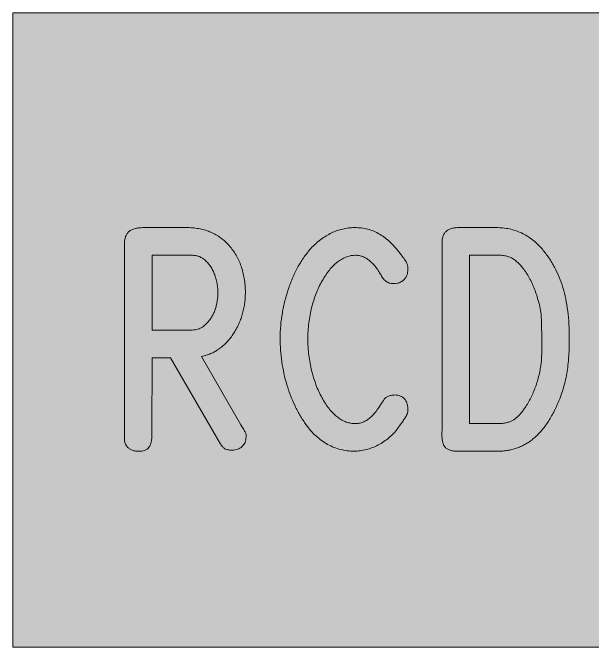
# Model space of a CAD drawing. Header units: inches. Extents: x 98.4 to 111.9, y 145 to 152.4.
# Drawn here: x 98.4 to 105.12, y 145.01 to 152.38 of the extents above; entities that cross this region are included whole.
import ezdxf

# ---------------------------------------------------------------- set-up
doc = ezdxf.new("R2010")
doc.units = ezdxf.units.IN
doc.header["$MEASUREMENT"] = 0

# ---------------------------------------------------------------- blocks, each defined once
blk = doc.blocks.new('block 2')
at = {"true_color": 0xffffff}
h = blk.add_hatch(color=7, dxfattribs=at)
h.dxf.hatch_style = 2
h.paths.add_polyline_path([(98.3968, 152.3788), (98.3968, 145.0128), (111.8588, 145.0128), (111.8588, 152.3788)])
at = {"color": 7, "lineweight": 5, "true_color": 0xffffff}
blk.add_lwpolyline([(98.3968, 152.3788), (98.3968, 145.0128), (111.8588, 145.0128), (111.8588, 152.3788), (98.3968, 152.3788)], dxfattribs=at)
blk = doc.blocks.new('block 4')
at = {"color": 7, "lineweight": 5, "true_color": 0xffffff}
blk.add_open_spline([(103.5692, 147.2884), (103.5511, 147.2887), (103.533, 147.289), (103.515, 147.2912), (103.4999, 147.293), (103.485, 147.2962), (103.4704, 147.3008), (103.4584, 147.3046), (103.4467, 147.3094), (103.436, 147.3161), (103.4265, 147.322), (103.4177, 147.3294), (103.4106, 147.3381), (103.4031, 147.3471), (103.3974, 147.3576), (103.3931, 147.3685), (103.3879, 147.3816), (103.3848, 147.3954), (103.3824, 147.4092), (103.3793, 147.4264), (103.3774, 147.4437), (103.3767, 147.4611), (103.3759, 147.4821), (103.3771, 147.5031), (103.3782, 147.524), (103.3782, 147.524), (103.3779, 149.6824), (103.3779, 149.6824), (103.3775, 149.6986), (103.3772, 149.7148), (103.3784, 149.7309), (103.3795, 149.745), (103.3818, 149.7591), (103.3858, 149.7727), (103.3893, 149.7849), (103.3942, 149.7967), (103.4004, 149.8077), (103.4064, 149.8182), (103.4135, 149.8279), (103.4219, 149.8365), (103.4302, 149.8451), (103.4398, 149.8525), (103.4501, 149.8585), (103.4613, 149.8651), (103.4733, 149.87), (103.4857, 149.8738), (103.4995, 149.8779), (103.5137, 149.8806), (103.528, 149.8822), (103.5443, 149.8841), (103.5608, 149.8846), (103.5772, 149.885), (103.5772, 149.885), (104.0039, 149.8845), (104.0039, 149.8845), (104.0305, 149.8837), (104.057, 149.883), (104.0835, 149.8805), (104.1091, 149.8781), (104.1345, 149.8741), (104.1597, 149.8687), (104.1841, 149.8634), (104.2082, 149.8568), (104.2319, 149.8489), (104.2554, 149.8412), (104.2784, 149.8322), (104.3008, 149.8218), (104.3233, 149.8114), (104.3452, 149.7994), (104.3663, 149.7863), (104.3877, 149.7729), (104.4084, 149.7583), (104.4284, 149.7428), (104.4488, 149.7269), (104.4686, 149.7101), (104.4871, 149.692), (104.5063, 149.6732), (104.5241, 149.6529), (104.5418, 149.6327), (104.568, 149.5996), (104.5942, 149.5664), (104.618, 149.5317), (104.6418, 149.4971), (104.6632, 149.4609), (104.683, 149.4239), (104.7029, 149.3865), (104.721, 149.3483), (104.7372, 149.3093), (104.7535, 149.2696), (104.7677, 149.229), (104.7801, 149.1879), (104.7929, 149.145), (104.8038, 149.1014), (104.8128, 149.0575), (104.8224, 149.0106), (104.8299, 148.9633), (104.8359, 148.9158), (104.8424, 148.8652), (104.8473, 148.8143), (104.85, 148.7634), (104.853, 148.7091), (104.8535, 148.6547), (104.854, 148.6003), (104.8538, 148.5592), (104.8536, 148.5182), (104.8523, 148.4772), (104.8511, 148.4395), (104.8489, 148.4019), (104.8461, 148.3643), (104.8435, 148.3296), (104.8404, 148.2949), (104.8359, 148.2604), (104.8319, 148.2289), (104.8267, 148.1974), (104.8207, 148.1662), (104.815, 148.1363), (104.8085, 148.1065), (104.8009, 148.077), (104.7932, 148.0468), (104.7845, 148.0169), (104.775, 147.9872), (104.7653, 147.9572), (104.7549, 147.9274), (104.7434, 147.898), (104.7315, 147.868), (104.7185, 147.8384), (104.7055, 147.8089), (104.6952, 147.7871), (104.685, 147.7653), (104.6739, 147.7439), (104.6634, 147.7235), (104.6522, 147.7034), (104.6406, 147.6835), (104.6296, 147.6646), (104.6182, 147.6459), (104.6062, 147.6277), (104.5947, 147.6102), (104.5825, 147.5931), (104.5701, 147.5763), (104.5581, 147.5601), (104.5458, 147.5442), (104.5328, 147.5289), (104.5204, 147.5143), (104.5073, 147.5002), (104.4939, 147.4865), (104.4809, 147.4733), (104.4676, 147.4604), (104.4538, 147.4481), (104.4403, 147.4363), (104.4263, 147.4251), (104.412, 147.4143), (104.3981, 147.4038), (104.3839, 147.3936), (104.3691, 147.3844), (104.3545, 147.3752), (104.3393, 147.3668), (104.3239, 147.359), (104.3084, 147.351), (104.2927, 147.3435), (104.2765, 147.3369), (104.2604, 147.3304), (104.244, 147.3247), (104.2274, 147.3194), (104.2106, 147.3141), (104.1937, 147.3093), (104.1766, 147.3053), (104.1591, 147.3013), (104.1414, 147.2982), (104.1235, 147.2957), (104.1054, 147.2932), (104.0871, 147.2912), (104.0688, 147.2901), (104.05, 147.2889), (104.0311, 147.2887), (104.0122, 147.2884), (104.0122, 147.2884), (103.5692, 147.2884), (103.5692, 147.2884)], degree=3, knots=[0, 0, 0, 0, 1, 1, 1, 2, 2, 2, 3, 3, 3, 4, 4, 4, 5, 5, 5, 6, 6, 6, 7, 7, 7, 8, 8, 8, 9, 9, 9, 10, 10, 10, 11, 11, 11, 12, 12, 12, 13, 13, 13, 14, 14, 14, 15, 15, 15, 16, 16, 16, 17, 17, 17, 18, 18, 18, 19, 19, 19, 20, 20, 20, 21, 21, 21, 22, 22, 22, 23, 23, 23, 24, 24, 24, 25, 25, 25, 26, 26, 26, 27, 27, 27, 28, 28, 28, 29, 29, 29, 30, 30, 30, 31, 31, 31, 32, 32, 32, 33, 33, 33, 34, 34, 34, 35, 35, 35, 36, 36, 36, 37, 37, 37, 38, 38, 38, 39, 39, 39, 40, 40, 40, 41, 41, 41, 42, 42, 42, 43, 43, 43, 44, 44, 44, 45, 45, 45, 46, 46, 46, 47, 47, 47, 48, 48, 48, 49, 49, 49, 50, 50, 50, 51, 51, 51, 52, 52, 52, 53, 53, 53, 54, 54, 54, 55, 55, 55, 56, 56, 56, 57, 57, 57, 58, 58, 58, 59, 59, 59, 59], dxfattribs=at)
blk = doc.blocks.new('block 5')
at = {"color": 7, "lineweight": 5, "true_color": 0xffffff}
blk.add_open_spline([(99.72, 147.346), (99.7144, 147.3542), (99.7089, 147.3624), (99.7047, 147.3714), (99.7006, 147.3801), (99.6978, 147.3895), (99.6963, 147.399), (99.6953, 147.405), (99.6949, 147.4111), (99.6946, 147.4171), (99.6941, 147.4256), (99.6937, 147.434), (99.6934, 147.4425), (99.6931, 147.4532), (99.6929, 147.4639), (99.6929, 147.4747), (99.6928, 147.488), (99.693, 147.5012), (99.6932, 147.5145), (99.6932, 147.5145), (99.6929, 149.6598), (99.6929, 149.6598), (99.6925, 149.6783), (99.6922, 149.6967), (99.6934, 149.7151), (99.6945, 149.7309), (99.6966, 149.7467), (99.7008, 149.762), (99.7044, 149.7753), (99.7094, 149.7882), (99.716, 149.8004), (99.722, 149.8114), (99.7292, 149.8219), (99.738, 149.8309), (99.7471, 149.8401), (99.7577, 149.8477), (99.7691, 149.854), (99.7816, 149.8609), (99.7949, 149.8663), (99.8086, 149.8704), (99.8246, 149.8752), (99.8411, 149.8784), (99.8577, 149.8805), (99.8769, 149.883), (99.8963, 149.884), (99.9156, 149.885), (99.9156, 149.885), (100.4301, 149.8845), (100.4301, 149.8845), (100.454, 149.8835), (100.478, 149.8824), (100.5018, 149.88), (100.5249, 149.8776), (100.5479, 149.8739), (100.5706, 149.8692), (100.5925, 149.8648), (100.6143, 149.8595), (100.6356, 149.8529), (100.6565, 149.8464), (100.677, 149.8385), (100.6971, 149.8297), (100.717, 149.821), (100.7364, 149.8113), (100.7552, 149.8004), (100.7739, 149.7895), (100.792, 149.7776), (100.8094, 149.7648), (100.8272, 149.7518), (100.8444, 149.7379), (100.8608, 149.723), (100.8774, 149.7079), (100.8932, 149.6918), (100.9082, 149.6751), (100.9234, 149.6581), (100.9378, 149.6404), (100.9511, 149.622), (100.9645, 149.6035), (100.9769, 149.5842), (100.9884, 149.5644), (101, 149.5444), (101.0108, 149.5239), (101.0205, 149.5029), (101.0305, 149.4814), (101.0394, 149.4593), (101.0471, 149.4368), (101.055, 149.4139), (101.0616, 149.3905), (101.0674, 149.3668), (101.0734, 149.3424), (101.0784, 149.3177), (101.0826, 149.2929), (101.087, 149.2671), (101.0906, 149.2411), (101.0928, 149.215), (101.0951, 149.1876), (101.0959, 149.1601), (101.0968, 149.1326), (101.0959, 149.11), (101.0949, 149.0874), (101.0934, 149.0648), (101.0918, 149.043), (101.0896, 149.0211), (101.0866, 148.9994), (101.0836, 148.9782), (101.0798, 148.9571), (101.0753, 148.9361), (101.0709, 148.9157), (101.0658, 148.8953), (101.0601, 148.8752), (101.0544, 148.8554), (101.048, 148.8358), (101.0409, 148.8165), (101.0339, 148.7975), (101.0262, 148.7789), (101.0177, 148.7606), (101.0092, 148.7422), (100.9999, 148.7242), (100.9901, 148.7064), (100.9803, 148.6887), (100.9701, 148.6713), (100.959, 148.6545), (100.9482, 148.638), (100.9366, 148.6221), (100.9246, 148.6065), (100.9129, 148.5913), (100.9008, 148.5765), (100.8879, 148.5624), (100.8754, 148.5489), (100.862, 148.536), (100.8484, 148.5235), (100.8351, 148.5113), (100.8215, 148.4994), (100.8072, 148.4885), (100.7931, 148.4777), (100.7782, 148.4679), (100.7631, 148.4586), (100.7481, 148.4493), (100.7327, 148.4405), (100.7168, 148.4326), (100.7009, 148.4247), (100.6845, 148.4178), (100.6677, 148.4117), (100.6511, 148.4057), (100.6342, 148.4004), (100.6173, 148.3951), (100.6173, 148.3951), (100.5861, 148.3875), (100.5861, 148.3875), (100.5861, 148.3875), (101.0423, 147.5957), (101.0423, 147.5957), (101.0423, 147.5957), (101.0539, 147.5763), (101.0539, 147.5763), (101.0593, 147.568), (101.0648, 147.5597), (101.0702, 147.5514), (101.0747, 147.5447), (101.0791, 147.538), (101.0832, 147.5311), (101.0864, 147.5258), (101.0894, 147.5203), (101.0922, 147.5148), (101.0942, 147.5109), (101.0962, 147.5069), (101.0979, 147.5029), (101.1007, 147.4962), (101.103, 147.4892), (101.1041, 147.482), (101.1054, 147.4735), (101.105, 147.4648), (101.1047, 147.456), (101.104, 147.4445), (101.1033, 147.433), (101.1013, 147.4216), (101.0994, 147.4112), (101.0964, 147.4009), (101.0922, 147.3911), (101.0883, 147.382), (101.0833, 147.3733), (101.0776, 147.3652), (101.0718, 147.357), (101.0652, 147.3493), (101.0578, 147.3426), (101.0504, 147.3359), (101.0422, 147.33), (101.0335, 147.3251), (101.0247, 147.3201), (101.0154, 147.316), (101.0059, 147.3127), (100.9958, 147.3091), (100.9854, 147.3064), (100.9748, 147.3048), (100.9635, 147.303), (100.9519, 147.3025), (100.9404, 147.3019), (100.9251, 147.3022), (100.9097, 147.3025), (100.8947, 147.3053), (100.8823, 147.3076), (100.8701, 147.3116), (100.8591, 147.3177), (100.8482, 147.3238), (100.8385, 147.3321), (100.8303, 147.3415), (100.8202, 147.353), (100.8123, 147.3661), (100.8043, 147.3793), (100.8043, 147.3793), (100.2275, 148.3722), (100.2275, 148.3722), (100.2275, 148.3722), (100.0132, 148.3722), (100.0132, 148.3722), (100.0132, 148.3722), (100.0129, 147.4989), (100.0129, 147.4989), (100.0128, 147.481), (100.0127, 147.4631), (100.0112, 147.4453), (100.01, 147.43), (100.0078, 147.4147), (100.0045, 147.3996), (100.0017, 147.3871), (99.9982, 147.3747), (99.9932, 147.3629), (99.9889, 147.3529), (99.9835, 147.3433), (99.9768, 147.3347), (99.9707, 147.3268), (99.9635, 147.3196), (99.9554, 147.3138), (99.9467, 147.3076), (99.9371, 147.3028), (99.9271, 147.2991), (99.9162, 147.295), (99.9048, 147.2922), (99.8933, 147.2906), (99.88, 147.2888), (99.8666, 147.2886), (99.8532, 147.2884), (99.8396, 147.2892), (99.8259, 147.29), (99.8125, 147.2923), (99.8002, 147.2945), (99.788, 147.2981), (99.7764, 147.3031), (99.7655, 147.3078), (99.7552, 147.3138), (99.7459, 147.3211), (99.7365, 147.3285), (99.7282, 147.3373), (99.72, 147.346)], degree=3, knots=[0, 0, 0, 0, 1, 1, 1, 2, 2, 2, 3, 3, 3, 4, 4, 4, 5, 5, 5, 6, 6, 6, 7, 7, 7, 8, 8, 8, 9, 9, 9, 10, 10, 10, 11, 11, 11, 12, 12, 12, 13, 13, 13, 14, 14, 14, 15, 15, 15, 16, 16, 16, 17, 17, 17, 18, 18, 18, 19, 19, 19, 20, 20, 20, 21, 21, 21, 22, 22, 22, 23, 23, 23, 24, 24, 24, 25, 25, 25, 26, 26, 26, 27, 27, 27, 28, 28, 28, 29, 29, 29, 30, 30, 30, 31, 31, 31, 32, 32, 32, 33, 33, 33, 34, 34, 34, 35, 35, 35, 36, 36, 36, 37, 37, 37, 38, 38, 38, 39, 39, 39, 40, 40, 40, 41, 41, 41, 42, 42, 42, 43, 43, 43, 44, 44, 44, 45, 45, 45, 46, 46, 46, 47, 47, 47, 48, 48, 48, 49, 49, 49, 50, 50, 50, 51, 51, 51, 52, 52, 52, 53, 53, 53, 54, 54, 54, 55, 55, 55, 56, 56, 56, 57, 57, 57, 58, 58, 58, 59, 59, 59, 60, 60, 60, 61, 61, 61, 62, 62, 62, 63, 63, 63, 64, 64, 64, 65, 65, 65, 66, 66, 66, 67, 67, 67, 68, 68, 68, 69, 69, 69, 70, 70, 70, 71, 71, 71, 72, 72, 72, 73, 73, 73, 74, 74, 74, 75, 75, 75, 76, 76, 76, 77, 77, 77, 78, 78, 78, 79, 79, 79, 80, 80, 80, 81, 81, 81, 82, 82, 82, 83, 83, 83, 84, 84, 84, 84], dxfattribs=at)
blk = doc.blocks.new('block 6')
at = {"color": 7, "lineweight": 5, "true_color": 0xffffff}
blk.add_open_spline([(102.8297, 147.9415), (102.8413, 147.9406), (102.8528, 147.9396), (102.8642, 147.9376), (102.8744, 147.9357), (102.8845, 147.933), (102.8941, 147.9291), (102.903, 147.9255), (102.9115, 147.9209), (102.9195, 147.9155), (102.9272, 147.9104), (102.9345, 147.9047), (102.9409, 147.898), (102.9475, 147.8913), (102.9531, 147.8836), (102.9579, 147.8755), (102.9629, 147.867), (102.967, 147.8581), (102.9703, 147.8489), (102.9739, 147.8387), (102.9764, 147.828), (102.9782, 147.8173), (102.9802, 147.8054), (102.9812, 147.7933), (102.9821, 147.7812), (102.9824, 147.7689), (102.9826, 147.7565), (102.9805, 147.7445), (102.9782, 147.7319), (102.9735, 147.7197), (102.9675, 147.7084), (102.9633, 147.7006), (102.9586, 147.6932), (102.9539, 147.6858), (102.9468, 147.6747), (102.9398, 147.6635), (102.9325, 147.6525), (102.9228, 147.6378), (102.9126, 147.6234), (102.9026, 147.609), (102.8899, 147.591), (102.8773, 147.5729), (102.8647, 147.5548), (102.8493, 147.5352), (102.8338, 147.5155), (102.8168, 147.4973), (102.7999, 147.4792), (102.7815, 147.4625), (102.7626, 147.4464), (102.7435, 147.4303), (102.7239, 147.4148), (102.7033, 147.4007), (102.6823, 147.3864), (102.6603, 147.3736), (102.6378, 147.3618), (102.6154, 147.35), (102.5925, 147.3394), (102.5689, 147.3302), (102.5463, 147.3213), (102.5231, 147.3138), (102.4995, 147.3076), (102.4763, 147.3014), (102.4527, 147.2965), (102.4289, 147.2935), (102.4054, 147.2905), (102.3816, 147.2894), (102.3578, 147.2884), (102.331, 147.2893), (102.3042, 147.2903), (102.2777, 147.2935), (102.2514, 147.2966), (102.2254, 147.3019), (102.1998, 147.3087), (102.1741, 147.3155), (102.1488, 147.3237), (102.1241, 147.3336), (102.0989, 147.3436), (102.0744, 147.3553), (102.0507, 147.3685), (102.0267, 147.382), (102.0036, 147.3971), (101.9813, 147.4131), (101.9586, 147.4295), (101.9366, 147.4469), (101.9158, 147.4656), (101.8944, 147.4849), (101.8743, 147.5055), (101.8554, 147.5272), (101.8358, 147.5497), (101.8177, 147.5734), (101.7995, 147.5972), (101.7763, 147.6318), (101.7531, 147.6664), (101.7318, 147.7022), (101.71, 147.7388), (101.6903, 147.7766), (101.672, 147.8151), (101.6533, 147.8541), (101.6361, 147.8938), (101.6206, 147.9342), (101.6046, 147.9759), (101.5904, 148.0183), (101.5777, 148.0612), (101.5648, 148.1046), (101.5535, 148.1485), (101.5438, 148.1927), (101.5342, 148.237), (101.5262, 148.2816), (101.5196, 148.3265), (101.5129, 148.3715), (101.5075, 148.4166), (101.5043, 148.462), (101.5011, 148.5076), (101.5002, 148.5534), (101.4992, 148.5991), (101.5006, 148.6485), (101.5019, 148.6979), (101.506, 148.747), (101.5101, 148.7958), (101.5168, 148.8444), (101.5252, 148.8927), (101.5336, 148.941), (101.5436, 148.9891), (101.5557, 149.0366), (101.5678, 149.0844), (101.5821, 149.1316), (101.598, 149.1783), (101.6136, 149.2238), (101.6307, 149.2687), (101.65, 149.3127), (101.6682, 149.3544), (101.6884, 149.3952), (101.7104, 149.4351), (101.731, 149.4726), (101.7533, 149.5093), (101.7781, 149.5441), (101.8019, 149.5776), (101.8281, 149.6094), (101.8543, 149.6412), (101.8732, 149.6603), (101.8921, 149.6795), (101.9119, 149.6976), (101.9308, 149.715), (101.9506, 149.7314), (101.9711, 149.7467), (101.9908, 149.7614), (102.0112, 149.7751), (102.0321, 149.788), (102.0524, 149.8004), (102.0733, 149.8121), (102.0948, 149.8224), (102.1157, 149.8324), (102.1372, 149.8413), (102.1591, 149.8489), (102.1808, 149.8565), (102.2028, 149.8629), (102.2252, 149.8681), (102.2473, 149.8733), (102.2698, 149.8773), (102.2923, 149.88), (102.3154, 149.8826), (102.3386, 149.8838), (102.3619, 149.885), (102.3619, 149.885), (102.3618, 149.8845), (102.3618, 149.8845), (102.3882, 149.8837), (102.4146, 149.8829), (102.4408, 149.88), (102.4659, 149.8771), (102.4908, 149.8722), (102.5153, 149.8659), (102.5395, 149.8595), (102.5634, 149.8518), (102.5864, 149.8421), (102.6096, 149.8325), (102.632, 149.821), (102.6536, 149.8083), (102.6762, 149.795), (102.6979, 149.7803), (102.7185, 149.7642), (102.7409, 149.7469), (102.762, 149.728), (102.7823, 149.7084), (102.8044, 149.6871), (102.8256, 149.6649), (102.8455, 149.6418), (102.8672, 149.6166), (102.8874, 149.5902), (102.9076, 149.5639), (102.915, 149.5541), (102.9223, 149.5443), (102.9297, 149.5345), (102.9359, 149.5262), (102.9421, 149.5178), (102.9477, 149.5091), (102.9523, 149.5019), (102.9566, 149.4945), (102.9607, 149.4871), (102.9639, 149.4813), (102.967, 149.4756), (102.9697, 149.4696), (102.9745, 149.459), (102.978, 149.4477), (102.9799, 149.4363), (102.9818, 149.4247), (102.982, 149.413), (102.9821, 149.4013), (102.9815, 149.3892), (102.9808, 149.3771), (102.9788, 149.3652), (102.977, 149.3544), (102.9741, 149.3438), (102.9703, 149.3335), (102.9666, 149.3235), (102.9619, 149.3138), (102.9562, 149.3048), (102.9507, 149.296), (102.9442, 149.2879), (102.937, 149.2805), (102.9298, 149.2731), (102.9218, 149.2665), (102.9133, 149.2607), (102.9049, 149.2551), (102.896, 149.2504), (102.8868, 149.2466), (102.8768, 149.2425), (102.8663, 149.2395), (102.8557, 149.2376), (102.8445, 149.2356), (102.8332, 149.2349), (102.8218, 149.2342), (102.8064, 149.2345), (102.791, 149.2348), (102.7761, 149.2381), (102.7618, 149.2414), (102.7479, 149.2475), (102.7355, 149.2556), (102.7221, 149.2644), (102.7105, 149.2755), (102.7005, 149.2878), (102.6889, 149.302), (102.6794, 149.3178), (102.67, 149.3335), (102.6587, 149.3519), (102.6475, 149.3703), (102.6356, 149.3883), (102.6246, 149.4048), (102.6132, 149.421), (102.6006, 149.4363), (102.5891, 149.4501), (102.5767, 149.4632), (102.5639, 149.4758), (102.552, 149.4874), (102.5398, 149.4986), (102.5266, 149.5085), (102.5143, 149.5178), (102.5012, 149.526), (102.4877, 149.5334), (102.4749, 149.5403), (102.4618, 149.5467), (102.4481, 149.5514), (102.435, 149.556), (102.4213, 149.5592), (102.4075, 149.561), (102.3937, 149.5629), (102.3797, 149.5634), (102.3657, 149.5639), (102.3477, 149.562), (102.3298, 149.5601), (102.3121, 149.5565), (102.2944, 149.5529), (102.277, 149.5475), (102.2602, 149.5407), (102.2428, 149.5337), (102.226, 149.5254), (102.2099, 149.5159), (102.1932, 149.506), (102.1772, 149.495), (102.1619, 149.4831), (102.1455, 149.4704), (102.1299, 149.4566), (102.1151, 149.4419), (102.0993, 149.4263), (102.0844, 149.4096), (102.0705, 149.3922), (102.0554, 149.3734), (102.0415, 149.3536), (102.0282, 149.3335), (102.0137, 149.3118), (101.9999, 149.2896), (101.987, 149.2669), (101.9734, 149.2432), (101.9609, 149.2188), (101.9491, 149.1941), (101.9373, 149.1693), (101.9263, 149.1441), (101.9164, 149.1185), (101.9062, 149.0923), (101.8972, 149.0657), (101.8887, 149.0389), (101.8801, 149.0116), (101.872, 148.9842), (101.865, 148.9565), (101.8578, 148.9279), (101.8516, 148.8991), (101.8464, 148.8701), (101.841, 148.8403), (101.8366, 148.8104), (101.8328, 148.7803), (101.829, 148.7496), (101.8259, 148.7187), (101.8238, 148.6878), (101.8216, 148.6556), (101.8205, 148.6234), (101.8193, 148.5912), (101.8205, 148.559), (101.8216, 148.5268), (101.8238, 148.4947), (101.8259, 148.4636), (101.829, 148.4325), (101.8328, 148.4016), (101.8366, 148.3713), (101.8411, 148.3412), (101.8464, 148.3112), (101.8516, 148.2823), (101.8575, 148.2535), (101.8645, 148.2249), (101.8713, 148.1968), (101.879, 148.1689), (101.8876, 148.1413), (101.896, 148.1143), (101.9053, 148.0876), (101.9153, 148.0612), (101.9251, 148.0351), (101.9357, 148.0092), (101.9474, 147.9838), (101.9589, 147.9589), (101.9715, 147.9345), (101.9847, 147.9105), (101.9973, 147.8874), (102.0105, 147.8648), (102.0248, 147.8427), (102.038, 147.8223), (102.052, 147.8025), (102.0671, 147.7834), (102.0809, 147.766), (102.0956, 147.7491), (102.1111, 147.7332), (102.1256, 147.7185), (102.1408, 147.7045), (102.1569, 147.6914), (102.1719, 147.6792), (102.1877, 147.6677), (102.2043, 147.6576), (102.2199, 147.648), (102.2364, 147.6396), (102.2534, 147.6327), (102.27, 147.626), (102.2872, 147.6206), (102.3048, 147.6169), (102.3222, 147.6132), (102.34, 147.6111), (102.3578, 147.609), (102.3735, 147.6094), (102.3892, 147.6098), (102.4047, 147.6118), (102.42, 147.6139), (102.4352, 147.6175), (102.4498, 147.6226), (102.4643, 147.6275), (102.4782, 147.6338), (102.4916, 147.6412), (102.5057, 147.6489), (102.5191, 147.6578), (102.5317, 147.6677), (102.5457, 147.6788), (102.5588, 147.691), (102.5712, 147.7039), (102.5856, 147.7187), (102.5991, 147.7344), (102.6118, 147.7507), (102.6267, 147.7696), (102.6404, 147.7893), (102.6536, 147.8094), (102.6686, 147.8322), (102.6828, 147.8555), (102.6971, 147.8788), (102.7039, 147.8883), (102.7107, 147.8977), (102.7191, 147.9054), (102.7278, 147.9133), (102.7382, 147.9195), (102.749, 147.9246), (102.7608, 147.9301), (102.7731, 147.9344), (102.7857, 147.937), (102.8001, 147.94), (102.8149, 147.9407), (102.8297, 147.9415)], degree=3, knots=[0, 0, 0, 0, 1, 1, 1, 2, 2, 2, 3, 3, 3, 4, 4, 4, 5, 5, 5, 6, 6, 6, 7, 7, 7, 8, 8, 8, 9, 9, 9, 10, 10, 10, 11, 11, 11, 12, 12, 12, 13, 13, 13, 14, 14, 14, 15, 15, 15, 16, 16, 16, 17, 17, 17, 18, 18, 18, 19, 19, 19, 20, 20, 20, 21, 21, 21, 22, 22, 22, 23, 23, 23, 24, 24, 24, 25, 25, 25, 26, 26, 26, 27, 27, 27, 28, 28, 28, 29, 29, 29, 30, 30, 30, 31, 31, 31, 32, 32, 32, 33, 33, 33, 34, 34, 34, 35, 35, 35, 36, 36, 36, 37, 37, 37, 38, 38, 38, 39, 39, 39, 40, 40, 40, 41, 41, 41, 42, 42, 42, 43, 43, 43, 44, 44, 44, 45, 45, 45, 46, 46, 46, 47, 47, 47, 48, 48, 48, 49, 49, 49, 50, 50, 50, 51, 51, 51, 52, 52, 52, 53, 53, 53, 54, 54, 54, 55, 55, 55, 56, 56, 56, 57, 57, 57, 58, 58, 58, 59, 59, 59, 60, 60, 60, 61, 61, 61, 62, 62, 62, 63, 63, 63, 64, 64, 64, 65, 65, 65, 66, 66, 66, 67, 67, 67, 68, 68, 68, 69, 69, 69, 70, 70, 70, 71, 71, 71, 72, 72, 72, 73, 73, 73, 74, 74, 74, 75, 75, 75, 76, 76, 76, 77, 77, 77, 78, 78, 78, 79, 79, 79, 80, 80, 80, 81, 81, 81, 82, 82, 82, 83, 83, 83, 84, 84, 84, 85, 85, 85, 86, 86, 86, 87, 87, 87, 88, 88, 88, 89, 89, 89, 90, 90, 90, 91, 91, 91, 92, 92, 92, 93, 93, 93, 94, 94, 94, 95, 95, 95, 96, 96, 96, 97, 97, 97, 98, 98, 98, 99, 99, 99, 100, 100, 100, 101, 101, 101, 102, 102, 102, 103, 103, 103, 104, 104, 104, 105, 105, 105, 106, 106, 106, 107, 107, 107, 108, 108, 108, 109, 109, 109, 110, 110, 110, 111, 111, 111, 112, 112, 112, 113, 113, 113, 114, 114, 114, 115, 115, 115, 116, 116, 116, 117, 117, 117, 118, 118, 118, 119, 119, 119, 120, 120, 120, 121, 121, 121, 122, 122, 122, 123, 123, 123, 124, 124, 124, 125, 125, 125, 126, 126, 126, 127, 127, 127, 128, 128, 128, 129, 129, 129, 130, 130, 130, 131, 131, 131, 132, 132, 132, 133, 133, 133, 133], dxfattribs=at)
blk = doc.blocks.new('block 11')
at = {"true_color": 0xffffff}
h = blk.add_hatch(color=7, dxfattribs=at)
h.dxf.hatch_style = 2
edge = h.paths.add_edge_path()
edge.add_spline(control_points=[(104.5181, 148.2475), (104.5214, 148.2666), (104.5246, 148.2858), (104.5272, 148.305), (104.5295, 148.3221), (104.5312, 148.3392), (104.5322, 148.3564), (104.5328, 148.3666), (104.5331, 148.3767), (104.5334, 148.3869), (104.5337, 148.4016), (104.5339, 148.4162), (104.5339, 148.4309), (104.534, 148.4497), (104.534, 148.4686), (104.5339, 148.4874), (104.5339, 148.5105), (104.5339, 148.5337), (104.5339, 148.5568), (104.5339, 148.5758), (104.5339, 148.5948), (104.5339, 148.6138), (104.534, 148.6311), (104.534, 148.6484), (104.5339, 148.6657), (104.5338, 148.6816), (104.5336, 148.6974), (104.5334, 148.7132), (104.5332, 148.7273), (104.5331, 148.7414), (104.5328, 148.7555), (104.5326, 148.7681), (104.5322, 148.7807), (104.5317, 148.7933), (104.5312, 148.8044), (104.5306, 148.8155), (104.53, 148.8266), (104.5294, 148.836), (104.5289, 148.8454), (104.5283, 148.8549), (104.5278, 148.8628), (104.5273, 148.8707), (104.5266, 148.8786), (104.524, 148.9086), (104.5191, 148.9384), (104.5125, 148.9678), (104.5053, 148.9997), (104.4962, 149.0311), (104.4871, 149.0626), (104.4797, 149.087), (104.4724, 149.1114), (104.4639, 149.1354), (104.4558, 149.1587), (104.4466, 149.1816), (104.4368, 149.2043), (104.4273, 149.2264), (104.4173, 149.2483), (104.4064, 149.2698), (104.3956, 149.2909), (104.3841, 149.3115), (104.3719, 149.3318), (104.3604, 149.3511), (104.3482, 149.37), (104.3352, 149.3883), (104.3232, 149.4052), (104.3104, 149.4216), (104.2968, 149.4374), (104.2844, 149.4518), (104.2713, 149.4658), (104.2573, 149.4786), (104.2442, 149.4907), (104.2301, 149.5019), (104.2161, 149.513), (104.2023, 149.5217), (104.1885, 149.5303), (104.1738, 149.5373), (104.1599, 149.544), (104.1453, 149.5492), (104.1303, 149.5531), (104.1225, 149.5552), (104.1146, 149.5569), (104.1066, 149.5582), (104.0975, 149.5597), (104.0882, 149.5608), (104.079, 149.5616), (104.0684, 149.5625), (104.0579, 149.5629), (104.0473, 149.5633), (104.0356, 149.5637), (104.0239, 149.5641), (104.0122, 149.5644), (104.0122, 149.5644), (103.6981, 149.5644), (103.6981, 149.5644), (103.6981, 149.5644), (103.6981, 147.609), (103.6981, 147.609), (103.6981, 147.609), (104.0078, 147.609), (104.0078, 147.609), (104.0244, 147.6091), (104.041, 147.6092), (104.0575, 147.6102), (104.0726, 147.6111), (104.0877, 147.6127), (104.1027, 147.6152), (104.1162, 147.6175), (104.1296, 147.6205), (104.1427, 147.6243), (104.155, 147.6278), (104.1671, 147.6321), (104.1789, 147.6372), (104.1902, 147.6422), (104.2012, 147.6481), (104.2116, 147.6547), (104.2227, 147.6618), (104.2332, 147.6699), (104.2432, 147.6785), (104.2538, 147.6875), (104.2638, 147.6971), (104.2731, 147.7072), (104.2834, 147.7184), (104.293, 147.7303), (104.3025, 147.7422), (104.3155, 147.7598), (104.3284, 147.7774), (104.3409, 147.7953), (104.3534, 147.8133), (104.3653, 147.8317), (104.3764, 147.8506), (104.3877, 147.8698), (104.3981, 147.8894), (104.4081, 147.9093), (104.4182, 147.9298), (104.4278, 147.9505), (104.4368, 147.9714), (104.446, 147.9926), (104.4544, 148.0141), (104.4622, 148.0358), (104.4703, 148.0581), (104.4776, 148.0807), (104.4843, 148.1035), (104.4911, 148.1269), (104.4974, 148.1504), (104.5029, 148.1741), (104.5085, 148.1984), (104.5133, 148.2229), (104.5181, 148.2475)], knot_values=[0, 0, 0, 0, 1, 1, 1, 2, 2, 2, 3, 3, 3, 4, 4, 4, 5, 5, 5, 6, 6, 6, 7, 7, 7, 8, 8, 8, 9, 9, 9, 10, 10, 10, 11, 11, 11, 12, 12, 12, 13, 13, 13, 14, 14, 14, 15, 15, 15, 16, 16, 16, 17, 17, 17, 18, 18, 18, 19, 19, 19, 20, 20, 20, 21, 21, 21, 22, 22, 22, 23, 23, 23, 24, 24, 24, 25, 25, 25, 26, 26, 26, 27, 27, 27, 28, 28, 28, 29, 29, 29, 30, 30, 30, 31, 31, 31, 32, 32, 32, 33, 33, 33, 34, 34, 34, 35, 35, 35, 36, 36, 36, 37, 37, 37, 38, 38, 38, 39, 39, 39, 40, 40, 40, 41, 41, 41, 42, 42, 42, 43, 43, 43, 44, 44, 44, 45, 45, 45, 46, 46, 46, 47, 47, 47, 48, 48, 48, 49, 49, 49, 49], degree=3, periodic=1)
at = {"color": 7, "lineweight": 5, "true_color": 0xffffff}
blk.add_open_spline([(104.5181, 148.2475), (104.5214, 148.2666), (104.5246, 148.2858), (104.5272, 148.305), (104.5295, 148.3221), (104.5312, 148.3392), (104.5322, 148.3564), (104.5328, 148.3666), (104.5331, 148.3767), (104.5334, 148.3869), (104.5337, 148.4016), (104.5339, 148.4162), (104.5339, 148.4309), (104.534, 148.4497), (104.534, 148.4686), (104.5339, 148.4874), (104.5339, 148.5105), (104.5339, 148.5337), (104.5339, 148.5568), (104.5339, 148.5758), (104.5339, 148.5948), (104.5339, 148.6138), (104.534, 148.6311), (104.534, 148.6484), (104.5339, 148.6657), (104.5338, 148.6816), (104.5336, 148.6974), (104.5334, 148.7132), (104.5332, 148.7273), (104.5331, 148.7414), (104.5328, 148.7555), (104.5326, 148.7681), (104.5322, 148.7807), (104.5317, 148.7933), (104.5312, 148.8044), (104.5306, 148.8155), (104.53, 148.8266), (104.5294, 148.836), (104.5289, 148.8454), (104.5283, 148.8549), (104.5278, 148.8628), (104.5273, 148.8707), (104.5266, 148.8786), (104.524, 148.9086), (104.5191, 148.9384), (104.5125, 148.9678), (104.5053, 148.9997), (104.4962, 149.0311), (104.4871, 149.0626), (104.4797, 149.087), (104.4724, 149.1114), (104.4639, 149.1354), (104.4558, 149.1587), (104.4466, 149.1816), (104.4368, 149.2043), (104.4273, 149.2264), (104.4173, 149.2483), (104.4064, 149.2698), (104.3956, 149.2909), (104.3841, 149.3115), (104.3719, 149.3318), (104.3604, 149.3511), (104.3482, 149.37), (104.3352, 149.3883), (104.3232, 149.4052), (104.3104, 149.4216), (104.2968, 149.4374), (104.2844, 149.4518), (104.2713, 149.4658), (104.2573, 149.4786), (104.2442, 149.4907), (104.2301, 149.5019), (104.2161, 149.513), (104.2023, 149.5217), (104.1885, 149.5303), (104.1738, 149.5373), (104.1599, 149.544), (104.1453, 149.5492), (104.1303, 149.5531), (104.1225, 149.5552), (104.1146, 149.5569), (104.1066, 149.5582), (104.0975, 149.5597), (104.0882, 149.5608), (104.079, 149.5616), (104.0684, 149.5625), (104.0579, 149.5629), (104.0473, 149.5633), (104.0356, 149.5637), (104.0239, 149.5641), (104.0122, 149.5644), (104.0122, 149.5644), (103.6981, 149.5644), (103.6981, 149.5644), (103.6981, 149.5644), (103.6981, 147.609), (103.6981, 147.609), (103.6981, 147.609), (104.0078, 147.609), (104.0078, 147.609), (104.0244, 147.6091), (104.041, 147.6092), (104.0575, 147.6102), (104.0726, 147.6111), (104.0877, 147.6127), (104.1027, 147.6152), (104.1162, 147.6175), (104.1296, 147.6205), (104.1427, 147.6243), (104.155, 147.6278), (104.1671, 147.6321), (104.1789, 147.6372), (104.1902, 147.6422), (104.2012, 147.6481), (104.2116, 147.6547), (104.2227, 147.6618), (104.2332, 147.6699), (104.2432, 147.6785), (104.2538, 147.6875), (104.2638, 147.6971), (104.2731, 147.7072), (104.2834, 147.7184), (104.293, 147.7303), (104.3025, 147.7422), (104.3155, 147.7598), (104.3284, 147.7774), (104.3409, 147.7953), (104.3534, 147.8133), (104.3653, 147.8317), (104.3764, 147.8506), (104.3877, 147.8698), (104.3981, 147.8894), (104.4081, 147.9093), (104.4182, 147.9298), (104.4278, 147.9505), (104.4368, 147.9714), (104.446, 147.9926), (104.4544, 148.0141), (104.4622, 148.0358), (104.4703, 148.0581), (104.4776, 148.0807), (104.4843, 148.1035), (104.4911, 148.1269), (104.4974, 148.1504), (104.5029, 148.1741), (104.5085, 148.1984), (104.5133, 148.2229), (104.5181, 148.2475)], degree=3, knots=[0, 0, 0, 0, 1, 1, 1, 2, 2, 2, 3, 3, 3, 4, 4, 4, 5, 5, 5, 6, 6, 6, 7, 7, 7, 8, 8, 8, 9, 9, 9, 10, 10, 10, 11, 11, 11, 12, 12, 12, 13, 13, 13, 14, 14, 14, 15, 15, 15, 16, 16, 16, 17, 17, 17, 18, 18, 18, 19, 19, 19, 20, 20, 20, 21, 21, 21, 22, 22, 22, 23, 23, 23, 24, 24, 24, 25, 25, 25, 26, 26, 26, 27, 27, 27, 28, 28, 28, 29, 29, 29, 30, 30, 30, 31, 31, 31, 32, 32, 32, 33, 33, 33, 34, 34, 34, 35, 35, 35, 36, 36, 36, 37, 37, 37, 38, 38, 38, 39, 39, 39, 40, 40, 40, 41, 41, 41, 42, 42, 42, 43, 43, 43, 44, 44, 44, 45, 45, 45, 46, 46, 46, 47, 47, 47, 48, 48, 48, 49, 49, 49, 49], dxfattribs=at)
blk = doc.blocks.new('block 12')
at = {"true_color": 0xffffff}
h = blk.add_hatch(color=7, dxfattribs=at)
h.dxf.hatch_style = 2
edge = h.paths.add_edge_path()
edge.add_spline(control_points=[(100.6519, 148.7775), (100.6618, 148.7886), (100.6716, 148.7997), (100.6807, 148.8114), (100.6899, 148.8233), (100.6984, 148.8357), (100.7061, 148.8486), (100.714, 148.8618), (100.7212, 148.8754), (100.7276, 148.8893), (100.7341, 148.9036), (100.7398, 148.9184), (100.7451, 148.9333), (100.7504, 148.9486), (100.7553, 148.964), (100.7592, 148.9796), (100.7631, 148.9954), (100.7662, 149.0115), (100.7688, 149.0276), (100.7715, 149.0441), (100.7737, 149.0606), (100.775, 149.0773), (100.7763, 149.0943), (100.7765, 149.1115), (100.7767, 149.1286), (100.7762, 149.1496), (100.7758, 149.1705), (100.7739, 149.1913), (100.772, 149.2116), (100.7688, 149.2317), (100.7648, 149.2517), (100.761, 149.2707), (100.7565, 149.2896), (100.7507, 149.3081), (100.745, 149.3266), (100.7381, 149.3446), (100.7304, 149.3623), (100.723, 149.3793), (100.7148, 149.3959), (100.7056, 149.412), (100.6969, 149.4271), (100.6874, 149.4417), (100.6768, 149.4555), (100.6665, 149.4688), (100.6552, 149.4813), (100.6429, 149.4927), (100.6309, 149.5038), (100.618, 149.5138), (100.6051, 149.5238), (100.5946, 149.5309), (100.5842, 149.5379), (100.5729, 149.5435), (100.5618, 149.549), (100.55, 149.5531), (100.5379, 149.5559), (100.524, 149.5593), (100.5098, 149.561), (100.4956, 149.5622), (100.4777, 149.5636), (100.4598, 149.564), (100.4419, 149.5644), (100.4419, 149.5644), (100.0132, 149.5644), (100.0132, 149.5644), (100.0132, 149.5644), (100.0132, 148.6928), (100.0132, 148.6928), (100.0132, 148.6928), (100.4182, 148.6928), (100.4182, 148.6928), (100.4325, 148.6928), (100.4469, 148.6927), (100.4611, 148.6934), (100.4738, 148.694), (100.4864, 148.6952), (100.499, 148.6968), (100.5101, 148.6982), (100.5213, 148.6999), (100.5323, 148.7024), (100.5416, 148.7046), (100.5509, 148.7075), (100.5599, 148.7109), (100.5771, 148.7174), (100.5937, 148.726), (100.6085, 148.7369), (100.6244, 148.7486), (100.6382, 148.7631), (100.6519, 148.7775)], knot_values=[0, 0, 0, 0, 1, 1, 1, 2, 2, 2, 3, 3, 3, 4, 4, 4, 5, 5, 5, 6, 6, 6, 7, 7, 7, 8, 8, 8, 9, 9, 9, 10, 10, 10, 11, 11, 11, 12, 12, 12, 13, 13, 13, 14, 14, 14, 15, 15, 15, 16, 16, 16, 17, 17, 17, 18, 18, 18, 19, 19, 19, 20, 20, 20, 21, 21, 21, 22, 22, 22, 23, 23, 23, 24, 24, 24, 25, 25, 25, 26, 26, 26, 27, 27, 27, 28, 28, 28, 29, 29, 29, 29], degree=3, periodic=1)
at = {"color": 7, "lineweight": 5, "true_color": 0xffffff}
blk.add_open_spline([(100.6519, 148.7775), (100.6618, 148.7886), (100.6716, 148.7997), (100.6807, 148.8114), (100.6899, 148.8233), (100.6984, 148.8357), (100.7061, 148.8486), (100.714, 148.8618), (100.7212, 148.8754), (100.7276, 148.8893), (100.7341, 148.9036), (100.7398, 148.9184), (100.7451, 148.9333), (100.7504, 148.9486), (100.7553, 148.964), (100.7592, 148.9796), (100.7631, 148.9954), (100.7662, 149.0115), (100.7688, 149.0276), (100.7715, 149.0441), (100.7737, 149.0606), (100.775, 149.0773), (100.7763, 149.0943), (100.7765, 149.1115), (100.7767, 149.1286), (100.7762, 149.1496), (100.7758, 149.1705), (100.7739, 149.1913), (100.772, 149.2116), (100.7688, 149.2317), (100.7648, 149.2517), (100.761, 149.2707), (100.7565, 149.2896), (100.7507, 149.3081), (100.745, 149.3266), (100.7381, 149.3446), (100.7304, 149.3623), (100.723, 149.3793), (100.7148, 149.3959), (100.7056, 149.412), (100.6969, 149.4271), (100.6874, 149.4417), (100.6768, 149.4555), (100.6665, 149.4688), (100.6552, 149.4813), (100.6429, 149.4927), (100.6309, 149.5038), (100.618, 149.5138), (100.6051, 149.5238), (100.5946, 149.5309), (100.5842, 149.5379), (100.5729, 149.5435), (100.5618, 149.549), (100.55, 149.5531), (100.5379, 149.5559), (100.524, 149.5593), (100.5098, 149.561), (100.4956, 149.5622), (100.4777, 149.5636), (100.4598, 149.564), (100.4419, 149.5644), (100.4419, 149.5644), (100.0132, 149.5644), (100.0132, 149.5644), (100.0132, 149.5644), (100.0132, 148.6928), (100.0132, 148.6928), (100.0132, 148.6928), (100.4182, 148.6928), (100.4182, 148.6928), (100.4325, 148.6928), (100.4469, 148.6927), (100.4611, 148.6934), (100.4738, 148.694), (100.4864, 148.6952), (100.499, 148.6968), (100.5101, 148.6982), (100.5213, 148.6999), (100.5323, 148.7024), (100.5416, 148.7046), (100.5509, 148.7075), (100.5599, 148.7109), (100.5771, 148.7174), (100.5937, 148.726), (100.6085, 148.7369), (100.6244, 148.7486), (100.6382, 148.7631), (100.6519, 148.7775)], degree=3, knots=[0, 0, 0, 0, 1, 1, 1, 2, 2, 2, 3, 3, 3, 4, 4, 4, 5, 5, 5, 6, 6, 6, 7, 7, 7, 8, 8, 8, 9, 9, 9, 10, 10, 10, 11, 11, 11, 12, 12, 12, 13, 13, 13, 14, 14, 14, 15, 15, 15, 16, 16, 16, 17, 17, 17, 18, 18, 18, 19, 19, 19, 20, 20, 20, 21, 21, 21, 22, 22, 22, 23, 23, 23, 24, 24, 24, 25, 25, 25, 26, 26, 26, 27, 27, 27, 28, 28, 28, 29, 29, 29, 29], dxfattribs=at)

msp = doc.modelspace()

# ---------------------------------------------------------------- block references
for name in ['block 2', 'block 5', 'block 6', 'block 4', 'block 12', 'block 11']:
    msp.add_blockref(name, (0, 0))

doc.saveas('drawing.dxf')
